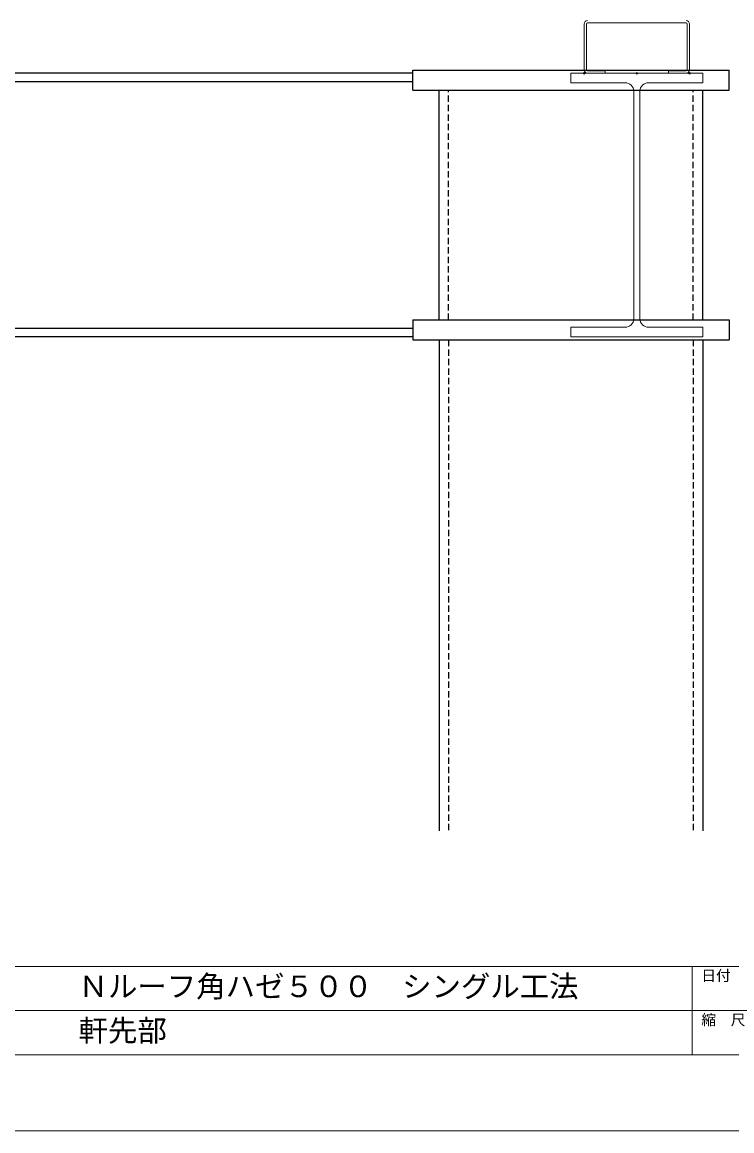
# Model space of a CAD drawing. Units: millimetres at full size, sheet at 1:3; details may follow other scales. Extents: x -1262 to 1258, y -891 to 1034.
# Drawn here: x -134 to 539, y -891 to 161 of the extents above; entities that cross this region are included whole.
import ezdxf
from ezdxf.enums import TextEntityAlignment as Align

# ---------------------------------------------------------------- set-up
doc = ezdxf.new("R2010")
doc.units = ezdxf.units.MM
doc.header["$LTSCALE"] = 3
doc.header["$PDMODE"] = 32
doc.header["$PDSIZE"] = 1.5
doc.linetypes.add('DASHED2', pattern=[3, 2, -1])
for name, color, linetype, lineweight in [('0-0_補助1', 4, 'Continuous', 5), ('4-2_H鋼1', 2, 'Continuous', 18), ('4-3_H鋼2', 12, 'Continuous', 25), ('4-5_C鋼1', 2, 'Continuous', 18), ('5-B_枠2', 4, 'Continuous', 5)]:
    doc.layers.add(name, color=color, linetype=linetype, lineweight=lineweight)
doc.styles.add('Arial', font='')
doc.styles.get('Arial').set_extended_font_data('Arial')

msp = doc.modelspace()

# ---------------------------------------------------------------- linework, layer by layer
at = {"layer": '0-0_補助1'}
for p, q in [((-1194.647, -735), (1191.647, -735)), ((501.647, -735), (501.647, -819)), ((-320.3, -777), (651.647, -777)), ((-1194.647, -819), (1191.647, -819)), ((1191.647, -819), (-1194.647, -819))]:
    msp.add_line(p, q, dxfattribs=at)
at = {"layer": '4-2_H鋼1'}
for p, q in [((446.147, 95.211), (446.147, -120.789)), ((452.147, -120.789), (452.147, 95.211))]:
    msp.add_line(p, q, dxfattribs=at)
for points in [[(460.147, 103.211), (511.647, 103.211), (511.647, 112.211), (386.647, 112.211), (386.647, 103.211), (438.147, 103.211)], [(386.647, -137.789), (511.647, -137.789), (511.647, -128.789), (460.147, -128.789)], [(438.147, -128.789), (386.647, -128.789), (386.647, -137.789)]]:
    msp.add_lwpolyline(points, dxfattribs=at)
for centre, start, end in [((438.147, 95.211), 0, 90), ((460.147, 95.211), 90, 180), ((438.147, -120.789), 270, 0), ((460.147, -120.789), 180, 270)]:
    msp.add_arc(centre, 8, start, end, dxfattribs=at)
at = {"layer": '4-3_H鋼2'}
for p, q in [((236.647, 112.211), (-968.353, 112.211)), ((536.647, 96.211), (536.647, 115.211)), ((236.647, 104.211), (-968.353, 104.211)), ((236.647, 96.211), (536.647, 96.211)), ((261.647, -121.789), (261.647, 96.211)), ((511.647, -121.789), (511.647, 96.211)), ((236.647, -121.789), (536.647, -121.789)), ((536.647, -121.789), (536.647, -140.789)), ((236.647, -129.789), (-968.353, -129.789)), ((236.647, -137.789), (-968.353, -137.789)), ((261.647, -140.789), (261.647, -606.323)), ((511.647, -140.789), (511.647, -606.323))]:
    msp.add_line(p, q, dxfattribs=at)
at = {"layer": '4-3_H鋼2', "linetype": 'DASHED2'}
for p, q in [((270.647, -121.789), (270.647, 96.211)), ((502.647, -121.789), (502.647, 96.211)), ((270.647, -140.789), (270.647, -606.323)), ((502.647, -140.789), (502.647, -606.323))]:
    msp.add_line(p, q, dxfattribs=at)
at = {"layer": '4-3_H鋼2'}
for points in [[(236.647, 96.211), (236.647, 115.211), (536.647, 115.211)], [(236.647, -121.789), (236.647, -140.789), (536.647, -140.789)]]:
    msp.add_lwpolyline(points, dxfattribs=at)
at = {"layer": '4-5_C鋼1'}
for p, q in [((399.147, 115.511), (399.147, 158.911)), ((401.447, 158.911), (401.447, 115.511)), ((495.847, 159.911), (402.447, 159.911)), ((496.847, 115.511), (496.847, 158.911)), ((499.147, 158.911), (499.147, 115.511)), ((495.847, 112.211), (479.147, 112.211))]:
    msp.add_line(p, q, dxfattribs=at)
for points in [[(402.447, 114.511), (419.147, 114.511), (419.147, 112.211), (402.447, 112.211)], [(479.147, 112.211), (479.147, 114.511), (495.847, 114.511)]]:
    msp.add_lwpolyline(points, dxfattribs=at)
for centre, radius, start, end in [((402.447, 158.911), 3.3, 90, 180), ((402.447, 158.911), 1, 90, 180), ((495.847, 158.911), 3.3, 0.00004, 90), ((495.847, 158.911), 1, 0, 90), ((402.447, 115.511), 3.3, 179.99996, 270), ((402.447, 115.511), 1, 180, 270), ((495.847, 115.511), 1, 270, 0), ((495.847, 115.511), 3.3, 270, 0.00004)]:
    msp.add_arc(centre, radius, start, end, dxfattribs=at)
for p in [(399.147, 112.211), (449.147, 112.211), (499.147, 112.211)]:
    msp.add_point(p, dxfattribs=at)
at = {"layer": '5-B_枠2'}
msp.add_lwpolyline([(-1261.5, 891), (1258.5, 891), (1258.5, -891), (-1261.5, -891)], close=True, dxfattribs=at)

# ---------------------------------------------------------------- texts
at = {"layer": '0-0_補助1', "style": 'Arial'}
for s, height, p in [('Ｎルーフ角ハゼ５００\u3000シングル工法', 20.45, (-80.326, -770.295)), ('日付', 10.23, (510.321, -751.913)), ('軒先部', 20.45, (-80.326, -812.295)), ('縮\u3000尺', 10.23, (510.321, -793.913))]:
    msp.add_text(s, height=height, dxfattribs=at).set_placement(p, align=Align.BOTTOM_LEFT)

doc.saveas('drawing.dxf')
